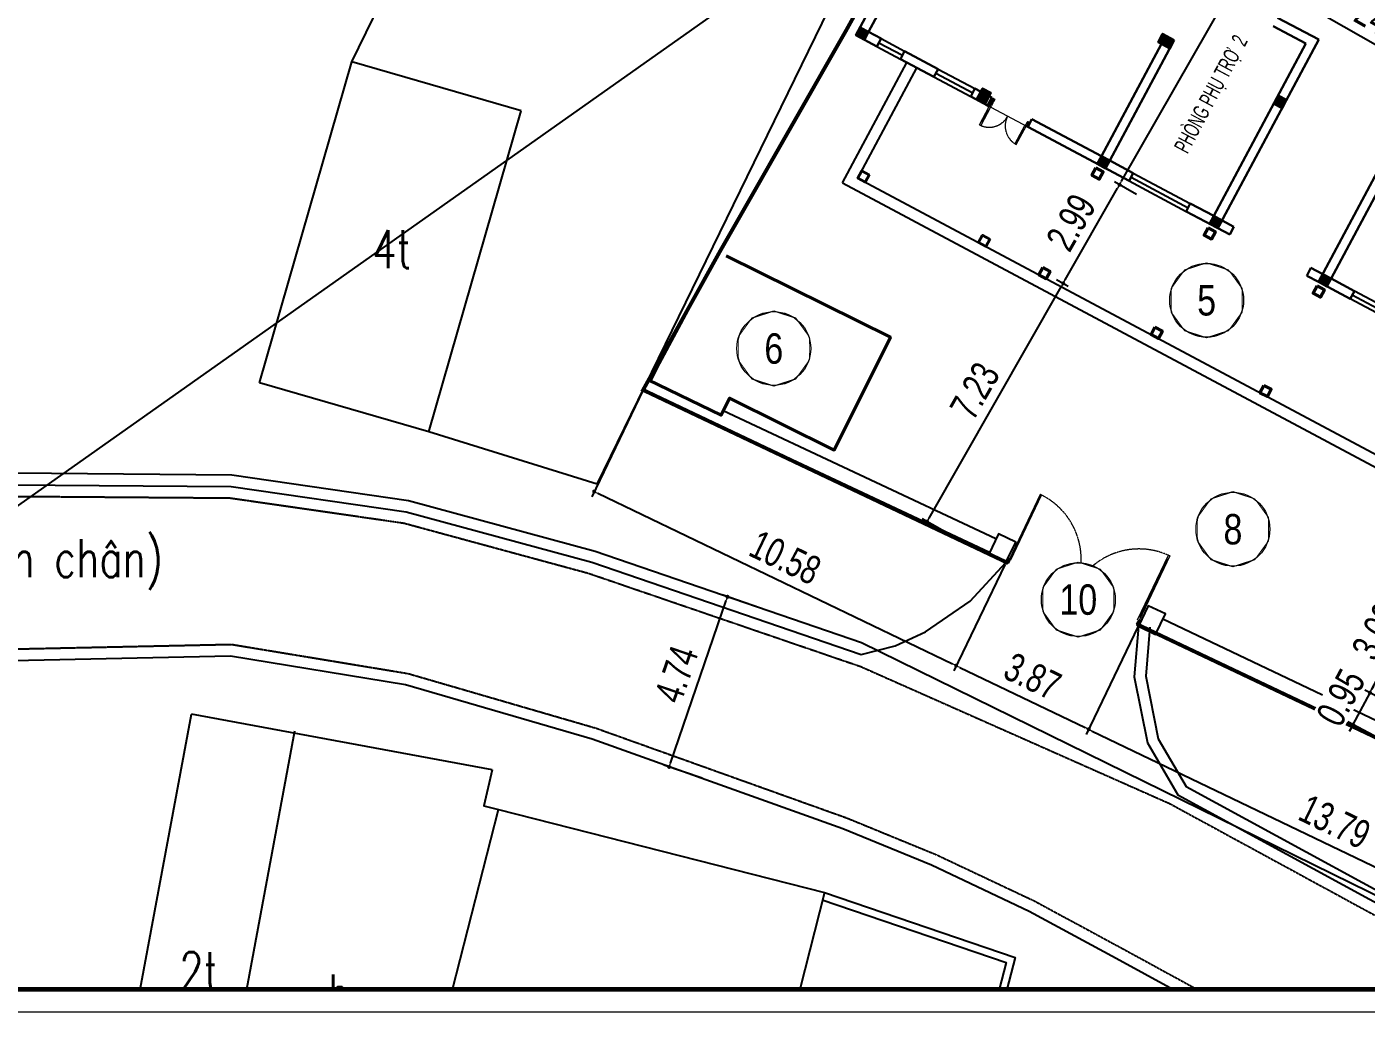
# Model space of a CAD drawing. Header units: millimetres. Extents: x -1055201 to -457681, y -323938 to 182808.
# Drawn here: x -784102 to -748843, y 93708 to 119667 of the extents above; entities that cross this region are included whole.
import ezdxf
from ezdxf.enums import TextEntityAlignment as Align
from ezdxf.xclip import XClip

# ---------------------------------------------------------------- set-up
doc = ezdxf.new("R2010")
doc.units = ezdxf.units.MM
doc.header["$LTSCALE"] = 5
doc.header["$XCLIPFRAME"] = 0
for name, pattern in [('CENTER', [2, 1.25, -0.25, 0.25, -0.25]), ('CENTER2', [28.575, 19.05, -3.175, 3.175, -3.175]), ('DASHED2', [0.375, 0.25, -0.125]), ('HIDDEN', [0.375, 0.25, -0.125]), ('HIDDEN2', [0.1875, 0.125, -0.0625])]:
    doc.linetypes.add(name, pattern=pattern)
doc.layers.get('0').update_dxf_attribs({"linetype": 'CENTER2'})
for name, color, linetype, lineweight in [('03', 252, 'Continuous', 30), ('BICO-4-NET CAT KT', 4, 'Continuous', 35), ('BICO-9-NÉT CỬA', 9, 'Continuous', 25), ('cat1', 30, 'Continuous', 50), ('Khungten_LCDI', 7, 'Continuous', 25), ('LC Dim', 8, 'Continuous', 18), ('LC Hatch', 252, 'Continuous', 9), ('LC ISO', 153, 'Continuous', 13), ('LC Net dam 1', 30, 'Continuous', 30), ('LC Net dam2', 6, 'Continuous', 40), ('LC Net khuat', 4, 'HIDDEN', 13), ('LC Net manh', 9, 'Continuous', 5), ('LC Net thay', 7, 'Continuous', 25), ('LC Text1', 3, 'Continuous', 20), ('LC Text2', 7, 'Continuous', 25), ('truc', 76, 'CENTER', 9)]:
    doc.layers.add(name, color=color, linetype=linetype, lineweight=lineweight)
for name, color, linetype in [('BOVIA', 1, 'Continuous'), ('DIA-VAT', 242, 'Continuous'), ('DUONGnhua', 14, 'Continuous'), ('KYHIEU', 7, 'Continuous'), ('NHA', 2, 'Continuous'), ('TEXT', 42, 'Continuous'), ('Tuongxay', 11, 'Continuous')]:
    doc.layers.add(name, color=color, linetype=linetype)
doc.layers.add('KCS_Plotter', color=11, linetype='Continuous', plot=False)
doc.styles.add('General text 2', font='arial.ttf')
doc.styles.add('HOATBIF', font='hoatbif.shx', dxfattribs={"width": 0.75})
doc.styles.add('Khungten', font='VHAVAN.TTF', dxfattribs={"width": 0.9, "height": 5000})
doc.styles.add('simli', font='vnsimli.shx', dxfattribs={"height": 2})
doc.styles.add('T2', font='VHARIAL.TTF', dxfattribs={"width": 0.8})
doc.styles.add('Title', font='VHBLACK.TTF')
doc.styles.add('VnArialH', font='VHARIAL.TTF')
doc.linetypes.add('FENCELINE2', pattern='A,0.25,-0.1,[132,ltypeshp.shx,S=0.1,R=0,X=-0.1,Y=0],-0.1,1', length=1.45)
doc.linetypes.add('HOT_WATER_SUPPLY', pattern='A,0.5,-0.2,["HW",Standard,S=0.1,R=0,X=-0.1,Y=-0.05],-0.2', length=0.9)
doc.dimstyles.new('Copy of 1-110', dxfattribs={"dimscale": 110, "dimtxt": 2.5, "dimasz": 0.35, "dimexe": 0.5, "dimexo": 0, "dimgap": 0.8, "dimtad": 1, "dimdec": 0, "dimzin": 0, "dimdsep": 46, "dimtxsty": 'HOATBIF', "dimblk1": 'DOT', "dimblk2": 'DOT', "dimsah": 1, "dimcen": -1, "dimdle": 1, "dimclrd": 256, "dimclre": 256, "dimclrt": 4, "dimadec": 3, "dimazin": 2, "dimtfac": 0.333333, "dimtdec": 0, "dimtix": 1, "dimtmove": 2, "dimatfit": 3, "dimldrblk": 'DOT', "dimfxl": 1, "dimtvp": 0.833333, "dimtolj": 1, "dimtzin": 0, "dimarcsym": 0})

# ---------------------------------------------------------------- blocks, each defined once
blk = doc.blocks.new('*U83')
for p, q in [((100, -90), (100, -50)), ((100, -70), (450, -70)), ((450, -90), (450, -50)), ((100, -1110), (100, -1150)), ((100, -1130), (450, -1130)), ((450, -1110), (450, -1150))]:
    blk.add_line(p, q)
for points in [[(0, -50), (0, -90), (550, -90), (550, -50)], [(0, -1150), (0, -1110), (550, -1110), (550, -1150)]]:
    blk.add_lwpolyline(points, close=True)
at = {"linetype": 'HIDDEN2'}
for centre, start, end in [((0, -50), 270, 360), ((0, -1150), 0, 90)]:
    blk.add_arc(centre, 550, start, end, dxfattribs=at)
at = {"layer": '03'}
for points in [[(-110, 0), (-110, -60), (-40, -60), (-40, -50), (0, -50), (0, 0)], [(-110, -1200), (-110, -1140), (-40, -1140), (-40, -1150), (0, -1150), (0, -1200)]]:
    blk.add_lwpolyline(points, close=True, dxfattribs=at)
blk = doc.blocks.new('nhà cải tạo')
at = {"layer": 'LC Hatch'}
for points in [[(250, -250), (15, -250), (15, 0), (250, 0)], [(15, -3850), (15, -3600), (350, -3600), (350, -3850)], [(250, -7450), (15, -7450), (15, -7200), (250, -7200)], [(3850, -7450), (3600, -7450), (3600, -7100), (3850, -7100)], [(250, -10800), (15, -10800), (15, -10550), (250, -10550)], [(3850, -10800), (3600, -10800), (3600, -10550), (3850, -10550)], [(250, -14050), (15, -14050), (15, -13800), (250, -13800)]]:
    blk.add_hatch(color=256, dxfattribs=at).paths.add_polyline_path(points)
h = blk.add_hatch(dxfattribs=at)
h.set_pattern_fill('ANSI37', color=256, scale=10, angle=-90)
h.set_pattern_definition([(315, (-27347.122, -470406.276), (22.4506403, 22.4506403), []), (45, (-27347.122, -470406.276), (-22.4506403, 22.4506403), [])])
h.paths.add_polyline_path([(15, -3925), (15, -4025), (250, -4025), (250, -3925)])
at = {"layer": 'BICO-4-NET CAT KT'}
for points in [[(-3065, -2035), (-3285, -2035), (-3285, -1815), (-3065, -1815)], [(-3065, -5635), (-3285, -5635), (-3285, -5415), (-3065, -5415)]]:
    blk.add_lwpolyline(points, close=True, dxfattribs=at)
at = {"layer": 'BICO-9-NÉT CỬA'}
for p, q in [((15, -625), (15, -1325)), ((125, -625), (125, -1325)), ((250, -625), (250, -1325)), ((15, -2325), (15, -3425)), ((125, -2325), (125, -3425)), ((250, -2325), (250, -3425)), ((15, -8150), (15, -9850)), ((125, -8150), (125, -9850)), ((250, -8150), (250, -9850)), ((15, -16450), (15, -14750)), ((125, -16450), (125, -14750)), ((250, -16450), (250, -14750))]:
    blk.add_line(p, q, dxfattribs=at)
at = {"layer": 'LC ISO'}
blk.add_line((15, -4025), (15, -5125), dxfattribs=at)
at = {"layer": 'LC Net dam 1'}
for p, q in [((7825, 0), (15, 0)), ((15, 0), (15, -625)), ((250, -250), (15, -250)), ((250, -250), (15, -250)), ((7200, -250), (250, -250)), ((250, -250), (250, -625)), ((15, -625), (250, -625)), ((15, -1325), (15, -2325)), ((15, -1325), (250, -1325)), ((250, -1325), (250, -2325)), ((15, -2325), (250, -2325)), ((15, -3425), (15, -3925)), ((15, -3425), (250, -3425)), ((250, -3425), (250, -3925)), ((15, -3850), (15, -3600)), ((15, -3850), (15, -3600)), ((15, -3925), (250, -3925)), ((15, -5125), (15, -8150)), ((15, -5125), (250, -5125)), ((250, -5125), (250, -7200)), ((3600, -7200), (250, -7200)), ((250, -7450), (15, -7450)), ((250, -7450), (15, -7450)), ((3850, -7450), (250, -7450)), ((250, -7450), (250, -8150)), ((3850, -7450), (3600, -7450)), ((3850, -7450), (3600, -7450)), ((15, -8150), (250, -8150)), ((15, -9850), (15, -10800)), ((15, -9850), (250, -9850)), ((250, -9850), (250, -10550)), ((5400, -9575), (5400, -10550)), ((5650, -9575), (5650, -10800)), ((5400, -10550), (250, -10550)), ((5650, -10800), (15, -10800)), ((250, -10800), (15, -10800)), ((250, -10800), (15, -10800)), ((15, -10800), (15, -11150)), ((250, -10800), (250, -11150)), ((250, -11150), (15, -11150)), ((250, -13450), (15, -13450)), ((15, -13800), (15, -13450)), ((250, -13800), (250, -13450)), ((15, -14750), (15, -13800)), ((5650, -13800), (15, -13800)), ((250, -14050), (15, -14050)), ((250, -14050), (15, -14050)), ((250, -14750), (250, -14050)), ((5400, -14050), (250, -14050)), ((15, -14750), (250, -14750))]:
    blk.add_line(p, q, dxfattribs=at)
for points in [[(250, -250), (15, -250), (15, 0), (250, 0)], [(15, -3850), (15, -3600), (350, -3600), (350, -3850)], [(250, -7450), (15, -7450), (15, -7200), (250, -7200)], [(3850, -7450), (3600, -7450), (3600, -7100), (3850, -7100)], [(250, -10800), (15, -10800), (15, -10550), (250, -10550)], [(3850, -10800), (3600, -10800), (3600, -10550), (3850, -10550)], [(250, -14050), (15, -14050), (15, -13800), (250, -13800)]]:
    blk.add_lwpolyline(points, close=True, dxfattribs=at)
at = {"layer": 'LC Net dam2'}
for points in [[(-3065, -7215), (-3285, -7215), (-3285, -7435), (-3065, -7435)], [(-95, -7215), (-315, -7215), (-315, -7435), (-95, -7435)], [(-3065, -10565), (-3285, -10565), (-3285, -10785), (-3065, -10785)], [(-95, -10565), (-315, -10565), (-315, -10785), (-95, -10785)], [(-3065, -13815), (-3285, -13815), (-3285, -14035), (-3065, -14035)], [(-95, -13815), (-315, -13815), (-315, -14035), (-95, -14035)]]:
    blk.add_lwpolyline(points, close=True, dxfattribs=at)
at = {"layer": 'LC Net khuat', "ltscale": 30}
blk.add_lwpolyline([(15, -3925), (15, -4025), (250, -4025), (250, -3925)], close=True, dxfattribs=at)
at = {"layer": 'LC Net thay'}
for p, q in [((-3585, -1515), (-3585, -19185)), ((-3585, -1515), (15, -1515)), ((-3285, -1815), (-3285, -24585)), ((-3285, -1815), (15, -1815))]:
    blk.add_line(p, q, dxfattribs=at)
at = {"layer": 'LC ISO', "ltscale": 2, "rotation": 180}
blk.add_blockref('*U83', (15, -5125), dxfattribs=at)
at = {"layer": 'LC Text2', "style": 'T2', "width": 0.6}
blk.add_text('phßng phô trî  2', height=420.49, dxfattribs=at).set_placement((3049, -9178), align=Align.CENTER)
blk = doc.blocks.new('Nen ht')
at = {"layer": 'BOVIA', "color": 250, "flags": 128}
for points, elevation in [([(7790, -11952), (7682, -13283), (8027, -15024), (8829, -16396), (16742, -20707), (17944, -21012), (18904, -20764), (19402, -20486), (20715, -18436), (36017, 9670), (35779, 10263)], -18), ([(8089, -11976), (7985, -13266), (8312, -14916), (9046, -16173), (16852, -20425), (17944, -20702), (18791, -20483), (19190, -20261), (20456, -18283), (35686, 9690), (35500, 10151)], -2370), ([(-44766, -327), (-45586, -3007), (-45640, -5304), (-45094, -6530), (-44319, -7788), (-42844, -8027), (-39591, -8094), (-16094, -8271), (-11485, -8938), (-6596, -10267), (492, -12698), (1388, -12464), (2190, -12099), (3360, -11287), (4301, -10273)], -41), ([(-52872, -23978), (-51110, -21077), (-48786, -18322), (-46361, -16253), (-42041, -13881), (-38125, -13202), (-16108, -12727), (-11498, -13489), (-6583, -14919), (10, -17281), (2345, -18240), (4919, -19455), (7208, -20693), (9835, -22130), (21622, -28541), (22246, -29449), (21918, -30349), (17809, -36439)], -2370)]:
    blk.add_lwpolyline(points, dxfattribs=dict(at, elevation=elevation))
at = {"layer": 'DIA-VAT', "color": 250, "linetype": 'HOT_WATER_SUPPLY', "elevation": -2370}
blk.add_lwpolyline([(35331, -30625), (24811, -24832), (16852, -20425), (504, -12385), (-6508, -9980), (-11424, -8644), (-16072, -7972), (-42817, -7728), (-43760, -3445)], dxfattribs=at)
at = {"layer": 'DUONGnhua', "color": 250, "linetype": 'DASHED2', "ltscale": 3, "elevation": -2370}
for points in [[(-45129, -487), (-45885, -2958), (-45942, -5364), (-45359, -6670), (-44503, -8062), (-42872, -8327), (-39595, -8394), (-16117, -8571), (-11546, -9232), (-6684, -10554), (481, -13011), (8612, -16620)], [(-53129, -23822), (-51354, -20901), (-48999, -18110), (-46533, -16004), (-42142, -13593), (-38154, -12902), (-16086, -12427), (-11431, -13196), (-6490, -14633), (118, -17001), (2466, -17965), (5054, -19187), (7351, -20429), (9979, -21866), (21828, -28312), (22581, -29406), (27070, -32922), (27070, -32922)], [(8612, -16620), (16631, -20988)]]:
    blk.add_lwpolyline(points, dxfattribs=at)
at = {"layer": 'NHA', "color": 250, "flags": 128}
for points, elevation in [([(-12912, 2913), (-1511, 26292)], -2370), ([(-6455, -8204), (8085, 21612)], 167), ([(9412, 20586), (87, 3725)], 3391), ([(-15347, -5542), (-12912, 2913)], -2370), ([(-8453, 1629), (-12912, 2913)], 7134), ([(-10888, -6826), (-8453, 1629)], 168), ([(-4809, -5028), (-3237, -2102)], -2370), ([(-10888, -6826), (-15347, -5542)], 168), ([(-5045, -5503), (-3195, -6393)], 1806), ([(-3195, -6393), (-3137, -6276)], 1795), ([(-6455, -8204), (-10888, -6826)], 167), ([(-19503, -27013), (-17136, -14263)], -2370), ([(-9216, -15733), (-17136, -14263)], 149), ([(-14422, -14719), (-16797, -27515)], 128), ([(-9216, -15733), (-9436, -16681), (-9052, -16775)], 149), ([(-12022, -28402), (-9052, -16775)], -2370), ([(-9052, -16775), (-468, -18968)], 475), ([(-468, -18968), (-3438, -30594)], 195)]:
    blk.add_lwpolyline(points, dxfattribs=dict(at, elevation=elevation))
at = {"layer": 'Tuongxay', "color": 250}
for points, elevation in [([(35640, 10331), (20259, -17834), (8262, -12123)], -205), ([(35289, 10523), (20089, -17310), (8434, -11762)], -2370), ([(87, 3725), (-3237, -2102)], 3391), ([(-5045, -5503), (-4809, -5028)], 1806), ([(3872, -10011), (-5247, -5727)], -4), ([(4042, -9649), (-3137, -6276)], -2370), ([(-468, -18968), (4546, -20681), (4150, -22232)], 195), ([(-533, -19157), (4307, -20811), (3956, -22182)], -2370)]:
    blk.add_lwpolyline(points, dxfattribs=dict(at, elevation=elevation))
for points, elevation in [([(3851, -10056), (4301, -10273), (4561, -9733), (4111, -9516)], -4), ([(7790, -11952), (8240, -12169), (8501, -11628), (8050, -11411)], -18)]:
    blk.add_lwpolyline(points, close=True, dxfattribs=dict(at, elevation=elevation))
at = {"layer": 'KYHIEU', "color": 250, "lineweight": 0, "style": 'VnArialH', "width": 0.6}
for tag, p in [('DC-02', (-46804, -9650, -10682)), ('2.478', (-46804, -10928, -10682))]:
    blk.add_attdef(tag, text='', height=756, dxfattribs=at).set_placement(p, align=Align.CENTER)
at = {"layer": 'TEXT', "color": 250, "style": 'simli', "width": 0.75}
for s, p in [('4t', (-11860, -2520, -2370)), ('(®\xadêng an ch©n)', (-22194, -10658, -2370)), ('2t', (-16943, -21533, -2370)), ('b', (-13231, -22124, -2370))]:
    blk.add_text(s, height=1000, dxfattribs=at).set_placement(p, align=Align.CENTER)
blk = doc.blocks.new('lcdi fix')
at = {"layer": 'Defpoints', "lineweight": 0}
blk.add_lwpolyline([(-1200, -14850), (-1200, 14850), (40800, 14850), (40800, -14850)], close=True, dxfattribs=at)
at = {"layer": 'Khungten_LCDI', "color": 5, "lineweight": 60}
blk.add_lwpolyline([(0, -14650), (0, 14650), (40600, 14650), (40600, -14650)], close=True, dxfattribs=at)
at = {"color": 7, "style": 'Khungten', "width": 0.8}
for tag, p in [('REVISION', (39499, -10746)), ('NGAYHT', (39546, -11609))]:
    blk.add_attdef(tag, text='', height=200, dxfattribs=at).set_placement(p, align=Align.CENTER)
at = {"layer": 'LC Text1', "style": 'Title', "width": 3.882085}
for tag, p, p2 in [('TENBANVE1', (36913, -8886), (40339, -8886)), ('TENBANVE2', (36913, -9562), (40339, -9562))]:
    blk.add_attdef(tag, text='', height=250, dxfattribs=at).set_placement(p, p2, align=Align.FIT)
at = {"layer": 'LC Text1', "style": 'Title', "width": 0.7}
blk.add_attdef('SOBANVE', text='', height=250, dxfattribs=at).set_placement((39562, -13896), align=Align.CENTER)
blk = doc.blocks.new('*U88')
for p, q in [((100, -90), (100, -50)), ((100, -70), (1786, -70)), ((1786, -90), (1786, -50)), ((100, -3783), (100, -3823)), ((100, -3803), (1786, -3803)), ((1786, -3783), (1786, -3823))]:
    blk.add_line(p, q)
for points in [[(0, -50), (0, -90), (1886, -90), (1886, -50)], [(0, -3823), (0, -3783), (1886, -3783), (1886, -3823)]]:
    blk.add_lwpolyline(points, close=True)
at = {"linetype": 'HIDDEN2'}
for centre, start, end in [((0, -50), 270, 360), ((0, -3823), 0, 90)]:
    blk.add_arc(centre, 1886, start, end, dxfattribs=at)
at = {"layer": '03'}
for points in [[(-110, 0), (-110, -60), (-40, -60), (-40, -50), (0, -50), (0, 0)], [(-110, -3873), (-110, -3813), (-40, -3813), (-40, -3823), (0, -3823), (0, -3873)]]:
    blk.add_lwpolyline(points, close=True, dxfattribs=at)
blk = doc.blocks.new('*U72')
at = {"layer": 'Defpoints'}
blk.add_lwpolyline([(0, 4.25), (-2.5, 3.44), (-4.04, 1.31), (-4.04, -1.31), (-2.5, -3.44), (0, -4.25), (2.5, -3.44), (4.04, -1.31), (4.04, 1.31), (2.5, 3.44)], close=True, dxfattribs=at)
at = {"layer": 'LC Text1', "style": 'General text 2', "width": 0.8, "flags": 8}
blk.add_attdef('SYMBOL', text='', height=3.5, dxfattribs=at).set_placement((0, 0), align=Align.MIDDLE_CENTER)
blk.add_wipeout([(0, 4.25), (-2.5, 3.44), (-4.04, 1.31), (-4.04, -1.31), (-2.5, -3.44), (0, -4.25), (2.5, -3.44), (4.04, -1.31), (4.04, 1.31), (2.5, 3.44)]).dxf.layer = 'LC Net manh'
at = {"layer": 'LC ISO'}
blk.add_circle((0, 0), 4.25, dxfattribs=at)
blk = doc.blocks.new('DOT')
at = {"color": 0, "linetype": 'ByBlock'}
blk.add_line((-0.5, 0), (-1, 0), dxfattribs=at)
at = {"color": 0, "linetype": 'ByBlock', "const_width": 0.5}
blk.add_lwpolyline([(-0.25, 0, 1), (0.25, 0, 1)], format="xyb", close=True, dxfattribs=at)
blk = doc.blocks.new('*D91')
at = {"layer": 'Defpoints', "color": 0, "transparency": 16777216}
for p in [(-767878, 110100, 37), (-758349, 105515, 37), (-759637, 102839)]:
    blk.add_point(p, dxfattribs=at)
at = {"layer": 'LC Dim', "lineweight": -2, "transparency": 16777216}
for p, q in [((-767878, 110100), (-769231, 107288)), ((-769071, 107378), (-759731, 102884)), ((-758349, 105515), (-759702, 102703))]:
    blk.add_line(p, q, dxfattribs=at)
at = {"layer": 'LC Dim', "lineweight": -2, "transparency": 16777216, "xscale": 105, "yscale": 105, "zscale": 105}
for p, rotation in [((-769166, 107424), 154.3052127331237), ((-759637, 102839), 334.3052127331237)]:
    blk.add_blockref('DOT', p, dxfattribs=dict(at, rotation=rotation))
at = {"layer": 'LC Dim', "color": 4, "transparency": 16777216, "insert": (-764135, 105685), "char_height": 750, "attachment_point": 5, "rotation": 334.3052, "style": 'HOATBIF'}
blk.add_mtext('\\A1;10.58', dxfattribs=at)
blk = doc.blocks.new('_Dot')
at = {"color": 0, "linetype": 'ByBlock', "lineweight": -2}
blk.add_line((-0.5, 0), (-1, 0), dxfattribs=at)
at = {"color": 0, "linetype": 'ByBlock', "const_width": 0.5}
blk.add_lwpolyline([(-0.25, 0, 1), (0.25, 0, 1)], format="xyb", close=True, dxfattribs=at)
blk = doc.blocks.new('*D92')
at = {"layer": 'Defpoints', "color": 0, "transparency": 16777216}
for p in [(-758349, 105515, 37), (-754842, 103875, 23), (-756148, 101160)]:
    blk.add_point(p, dxfattribs=at)
at = {"layer": 'LC Dim', "lineweight": -2, "transparency": 16777216}
for p, q in [((-758349, 105515), (-759702, 102703)), ((-754842, 103875), (-756213, 101025)), ((-759542, 102793), (-756243, 101205))]:
    blk.add_line(p, q, dxfattribs=at)
at = {"layer": 'LC Dim', "lineweight": -2, "transparency": 16777216, "xscale": 105, "yscale": 105, "zscale": 105}
for p, rotation in [((-759637, 102839), 154.3052127331237), ((-756148, 101160), 334.3052127331237)]:
    blk.add_blockref('DOT', p, dxfattribs=dict(at, rotation=rotation))
at = {"layer": 'LC Dim', "color": 4, "transparency": 16777216, "insert": (-757626, 102553), "char_height": 750, "attachment_point": 5, "rotation": 334.3052, "style": 'HOATBIF'}
blk.add_mtext('\\A1;3.87', dxfattribs=at)
blk = doc.blocks.new('*D93')
at = {"layer": 'Defpoints', "color": 0, "transparency": 16777216}
for p in [(-754842, 103875, 23), (-742372, 97992, 37), (-743724, 95182)]:
    blk.add_point(p, dxfattribs=at)
at = {"layer": 'LC Dim', "lineweight": -2, "transparency": 16777216}
for p, q in [((-754842, 103875), (-756213, 101025)), ((-756053, 101114), (-743819, 95228)), ((-742372, 97992), (-743789, 95047))]:
    blk.add_line(p, q, dxfattribs=at)
at = {"layer": 'LC Dim', "lineweight": -2, "transparency": 16777216, "xscale": 105, "yscale": 105, "zscale": 105}
for p, rotation in [((-756148, 101160), 154.3052127331237), ((-743724, 95182), 334.3052127331237)]:
    blk.add_blockref('DOT', p, dxfattribs=dict(at, rotation=rotation))
at = {"layer": 'LC Dim', "color": 4, "transparency": 16777216, "insert": (-749670, 98725), "char_height": 750, "attachment_point": 5, "rotation": 334.3052, "style": 'HOATBIF'}
blk.add_mtext('\\A1;13.79', dxfattribs=at)
blk = doc.blocks.new('*D100')
at = {"layer": 'Defpoints', "color": 0, "transparency": 16777216}
for p in [(-756995, 113009), (-756819, 112908), (-759544, 106143, 2366)]:
    blk.add_point(p, dxfattribs=at)
at = {"layer": 'LC Dim', "lineweight": -2, "transparency": 16777216}
for p, q in [((-756995, 113009), (-756689, 112834)), ((-760351, 106726), (-756871, 112817)), ((-759544, 106143), (-760534, 106709))]:
    blk.add_line(p, q, dxfattribs=at)
at = {"layer": 'LC Dim', "lineweight": -2, "transparency": 16777216, "xscale": 105, "yscale": 105, "zscale": 105}
for p, rotation in [((-756819, 112908), 60.25926350818931), ((-760403, 106635), 240.2592635081893)]:
    blk.add_blockref('DOT', p, dxfattribs=dict(at, rotation=rotation))
at = {"layer": 'LC Dim', "color": 4, "transparency": 16777216, "insert": (-759145, 110077), "char_height": 750, "attachment_point": 5, "rotation": 60.2593, "style": 'HOATBIF', "bg_fill": 3, "box_fill_scale": 1.1, "bg_fill_color": 256, "bg_fill_true_color": 13158600, "bg_fill_transparency": 0}
blk.add_mtext('\\A1;7.23', dxfattribs=at)
blk = doc.blocks.new('*D101')
at = {"layer": 'Defpoints', "color": 0, "transparency": 16777216}
for p in [(-755335, 115506), (-754889, 115252), (-756995, 113009)]:
    blk.add_point(p, dxfattribs=at)
at = {"layer": 'LC Dim', "lineweight": -2, "transparency": 16777216}
for p, q in [((-756767, 113000), (-755387, 115415)), ((-754889, 115252), (-755465, 115581)), ((-756995, 113009), (-756689, 112834))]:
    blk.add_line(p, q, dxfattribs=at)
at = {"layer": 'LC Dim', "lineweight": -2, "transparency": 16777216, "xscale": 105, "yscale": 105, "zscale": 105}
for p, rotation in [((-755335, 115506), 60.25926350818931), ((-756819, 112908), 240.2592635081893)]:
    blk.add_blockref('DOT', p, dxfattribs=dict(at, rotation=rotation))
at = {"layer": 'LC Dim', "color": 4, "transparency": 16777216, "insert": (-756611, 114512), "char_height": 750, "attachment_point": 5, "rotation": 60.2593, "style": 'HOATBIF', "bg_fill": 3, "box_fill_scale": 1.1, "bg_fill_color": 256, "bg_fill_true_color": 13158600, "bg_fill_transparency": 0}
blk.add_mtext('\\A1;2.99', dxfattribs=at)
blk = doc.blocks.new('*D102')
at = {"layer": 'Defpoints', "color": 0, "transparency": 16777216}
for p in [(-745774, 132671), (-745588, 132565), (-754889, 115252)]:
    blk.add_point(p, dxfattribs=at)
at = {"layer": 'LC Dim', "lineweight": -2, "transparency": 16777216}
for p, q in [((-745774, 132671), (-745458, 132491)), ((-755283, 115597), (-745640, 132474)), ((-754889, 115252), (-755465, 115581))]:
    blk.add_line(p, q, dxfattribs=at)
at = {"layer": 'LC Dim', "lineweight": -2, "transparency": 16777216, "xscale": 105, "yscale": 105, "zscale": 105}
for p, rotation in [((-745588, 132565), 60.25926350818931), ((-755335, 115506), 240.2592635081893)]:
    blk.add_blockref('DOT', p, dxfattribs=dict(at, rotation=rotation))
at = {"layer": 'LC Dim', "color": 4, "transparency": 16777216, "insert": (-750995, 124341), "char_height": 750, "attachment_point": 5, "rotation": 60.2593, "style": 'HOATBIF', "bg_fill": 3, "box_fill_scale": 1.1, "bg_fill_color": 256, "bg_fill_true_color": 13158600, "bg_fill_transparency": 0}
blk.add_mtext('\\A1;19.65', dxfattribs=at)
blk = doc.blocks.new('*D109')
at = {"layer": 'Defpoints', "color": 0, "transparency": 16777216}
for p in [(-758834, 125891), (-737189, 114200), (-737843, 113055)]:
    blk.add_point(p, dxfattribs=at)
at = {"layer": 'LC Dim', "lineweight": -2, "transparency": 16777216}
for p, q in [((-758834, 125891), (-759272, 125125)), ((-759106, 125203), (-737934, 113107)), ((-737189, 114200), (-737918, 112924))]:
    blk.add_line(p, q, dxfattribs=at)
at = {"layer": 'LC Dim', "lineweight": -2, "transparency": 16777216, "xscale": 105, "yscale": 105, "zscale": 105}
for p, rotation in [((-759197, 125255), 150.2592635081893), ((-737843, 113055), 330.2592635081893)]:
    blk.add_blockref('DOT', p, dxfattribs=dict(at, rotation=rotation))
at = {"layer": 'LC Dim', "color": 4, "transparency": 16777216, "insert": (-748215, 119689), "char_height": 750, "attachment_point": 5, "rotation": 330.2593, "style": 'HOATBIF', "bg_fill": 3, "box_fill_scale": 1.1, "bg_fill_color": 256, "bg_fill_true_color": 13158600, "bg_fill_transparency": 0}
blk.add_mtext('\\A1;24.59', dxfattribs=at)
blk = doc.blocks.new('*D287')
at = {"layer": 'Defpoints', "color": 0, "transparency": 16777216}
for p in [(-747332, 104771), (-746169, 104151, -2329), (-747581, 101504, -2329)]:
    blk.add_point(p, dxfattribs=at)
at = {"layer": 'LC Dim', "lineweight": -2, "transparency": 16777216}
for p, q in [((-746169, 104151), (-747464, 104842)), ((-748695, 102217), (-747381, 104679)), ((-747581, 101504), (-748876, 102195))]:
    blk.add_line(p, q, dxfattribs=at)
at = {"layer": 'LC Dim', "lineweight": -2, "transparency": 16777216, "xscale": 105, "yscale": 105, "zscale": 105}
for p, rotation in [((-747332, 104771), 61.91647519683724), ((-748744, 102125), 241.9164751968372)]:
    blk.add_blockref('DOT', p, dxfattribs=dict(at, rotation=rotation))
at = {"layer": 'LC Dim', "color": 4, "transparency": 16777216, "insert": (-748580, 103738), "char_height": 750, "attachment_point": 5, "rotation": 61.9165, "style": 'HOATBIF', "bg_fill": 3, "box_fill_scale": 1.1, "bg_fill_color": 256, "bg_fill_true_color": 13158600, "bg_fill_transparency": 0}
blk.add_mtext('\\A1;3.00', dxfattribs=at)
blk = doc.blocks.new('*D291')
at = {"layer": 'Defpoints', "color": 0, "transparency": 16777216}
for p in [(-747581, 101504, -2329), (-748371, 100848, -163)]:
    blk.add_point(p, dxfattribs=at)
at = {"layer": 'LC Dim', "lineweight": -2, "transparency": 16777216}
for p, q in [((-748695, 102217), (-748645, 102310)), ((-748744, 102125), (-749192, 101285)), ((-747581, 101504), (-748876, 102195)), ((-748371, 100848), (-749324, 101356)), ((-749241, 101193), (-749291, 101100))]:
    blk.add_line(p, q, dxfattribs=at)
at = {"layer": 'LC Dim', "lineweight": -2, "transparency": 16777216, "xscale": 105, "yscale": 105, "zscale": 105}
for p, rotation in [((-748744, 102125), 241.9164751968372), ((-749192, 101285), 61.91647519683719)]:
    blk.add_blockref('DOT', p, dxfattribs=dict(at, rotation=rotation))
at = {"layer": 'LC Dim', "color": 4, "transparency": 16777216, "insert": (-749510, 101995), "char_height": 750, "attachment_point": 5, "rotation": 61.9165, "style": 'HOATBIF', "bg_fill": 3, "box_fill_scale": 1.1, "bg_fill_color": 256, "bg_fill_true_color": 13158600, "bg_fill_transparency": 0}
blk.add_mtext('\\A1;0.95', dxfattribs=at)
at = {"layer": 'Defpoints', "color": 0, "transparency": 16777216}
blk.add_point((-749192, 101285), dxfattribs=at)
blk = doc.blocks.new('*D299')
at = {"layer": 'Defpoints', "color": 0, "transparency": 16777216}
for p in [(-765656, 104652), (-764787, 104354, -2329), (-766325, 99872, -2329)]:
    blk.add_point(p, dxfattribs=at)
at = {"layer": 'LC Dim', "lineweight": -2, "transparency": 16777216}
for p, q in [((-767159, 100269), (-765690, 104552)), ((-764787, 104354), (-765798, 104700)), ((-766325, 99872), (-767335, 100219))]:
    blk.add_line(p, q, dxfattribs=at)
at = {"layer": 'LC Dim', "lineweight": -2, "transparency": 16777216, "xscale": 105, "yscale": 105, "zscale": 105}
for p, rotation in [((-765656, 104652), 71.06875156158142), ((-767193, 100170), 251.0687515615814)]:
    blk.add_blockref('DOT', p, dxfattribs=dict(at, rotation=rotation))
at = {"layer": 'LC Dim', "color": 4, "transparency": 16777216, "insert": (-767006, 102610), "char_height": 750, "attachment_point": 5, "rotation": 71.0688, "style": 'HOATBIF'}
blk.add_mtext('\\A1;4.74', dxfattribs=at)

msp = doc.modelspace()

# ---------------------------------------------------------------- linework, layer by layer
at = {"layer": 'cat1', "color": 202, "linetype": 'FENCELINE2', "ltscale": 200, "const_width": 100, "elevation": 37.298}
for points in [[(-758270.556, 105539.065), (-767878.294, 110099.837), (-765869.108, 113724.365), (-762544.538, 119551.808), (-748223.689, 145296.604), (-729454.11, 179119.967), (-703563.667, 168549.976), (-724871.238, 130021.952), (-725154.14, 129504.201)], [(-726701.848, 126671.673), (-742372.422, 97992.256), (-754880.292, 103929.714)]]:
    msp.add_lwpolyline(points, dxfattribs=at)
at = {"layer": 'LC Net dam2', "elevation": 20.053}
msp.add_lwpolyline([(-765689.73, 113635.179), (-761369.553, 111487.215), (-762847.308, 108515.023), (-765601.949, 109884.613), (-765826.371, 109433.237), (-767746.709, 110369.676)], dxfattribs=at)

# ---------------------------------------------------------------- block references
at = {"layer": 'LC ISO', "ltscale": 2, "rotation": 64.60641247743432}
msp.add_blockref('*U88', (-758277.587, 105664.167, 37.298), dxfattribs=at)
at = {"layer": 'LC Net thay', "xscale": 3.000000000001631, "yscale": 3.000000000001631, "zscale": 3.000000000001631}
msp.add_blockref('lcdi fix', (-799600.625, 138257.828, -2329), dxfattribs=at)
at = {"layer": 'NHA'}
ref = msp.add_blockref('Nen ht', (-762631.616, 115826.356, 41.497), dxfattribs=at)
XClip(ref).set_block_clipping_path([(-36969.0091810265, -21518.5280143177), (72831.0680443905, 66381.4719856854)])
at = {"layer": 'truc', "rotation": 61.91647995739579}
msp.add_blockref('nhà cải tạo', (-762281.89, 119428.657, -2329), dxfattribs=at)

# ---------------------------------------------------------------- dimensions: what is measured, and where the dimension line sits
at = {"layer": 'LC Dim'}
dim = msp.add_aligned_dim(p1=(-766324.511, 99872.136, -2329), p2=(-764787.34, 104353.866, -2329), distance=917.963, dimstyle='Copy of 1-110', override={"dimscale": 300, "dimdec": 2, "dimlfac": 0.001}, dxfattribs=at)
dim.commit()
dim.dimension.update_dxf_attribs({"geometry": '*D299', "text_midpoint": (-767005.968, 102610.345)})

# ---------------------------------------------------------------- next in the draw order: block references
at = {"layer": 'LC Net manh'}
ref = msp.add_blockref('*U72', (-753044.654, 112461.901, 344.129), dxfattribs=dict(at, xscale=228.7058764209121, yscale=228.7058764209121, zscale=228.7058764209121))
ref.add_attrib('SYMBOL', '5', dxfattribs={"layer": 'LC Text1', "height": 800.471, "style": 'General text 2', "width": 0.8}).set_placement((-753044.654, 112461.901, 344.129), align=Align.MIDDLE_CENTER)
ref = msp.add_blockref('*U72', (-764437.719, 111192.088, 2630.797), dxfattribs=dict(at, xscale=228.7058764209121, yscale=228.7058764209121, zscale=228.7058764209121))
ref.add_attrib('SYMBOL', '6', dxfattribs={"layer": 'LC Text1', "height": 800.471, "style": 'General text 2', "width": 0.8}).set_placement((-764437.719, 111192.088, 2630.797), align=Align.MIDDLE_CENTER)
ref = msp.add_blockref('*U72', (-752351.853, 106431.493), dxfattribs=dict(at, xscale=228.7058764209121, yscale=228.7058764209121, zscale=228.7058764209121))
ref.add_attrib('SYMBOL', '8', dxfattribs={"layer": 'LC Text1', "height": 800.471, "style": 'General text 2', "width": 0.8}).set_placement((-752351.853, 106431.493), align=Align.MIDDLE_CENTER)
ref = msp.add_blockref('*U72', (-756421.921, 104578.223), dxfattribs=dict(at, xscale=228.7058764209121, yscale=228.7058764209121, zscale=228.7058764209121))
ref.add_attrib('SYMBOL', '10', dxfattribs={"layer": 'LC Text1', "height": 800.4706, "style": 'General text 2', "width": 0.8}).set_placement((-756421.921, 104578.223), align=Align.MIDDLE_CENTER)

# ---------------------------------------------------------------- next in the draw order: dimensions: what is measured, and where the dimension line sits
at = {"layer": 'LC Dim'}
dim = msp.add_aligned_dim(p1=(-767878.294, 110099.837, 37.298), p2=(-758348.863, 105514.699, 37.298), distance=-2969.855, dimstyle='Copy of 1-110', override={"dimscale": 300, "dimdec": 2, "dimlfac": 0.001}, dxfattribs=at)
dim.commit()
dim.dimension.update_dxf_attribs({"geometry": '*D91', "text_midpoint": (-764134.589, 105685.27)})
for base, p1, p2, picture, middle in [((-756147.944, 101159.965), (-758348.863, 105514.699, 37.298), (-754841.81, 103874.543, 23.486), '*D92', (-757625.584, 102553.426)), ((-743724.435, 95182.326), (-754841.81, 103874.543, 23.486), (-742372.422, 97992.256, 37.298), '*D93', (-749669.54, 98725.332))]:
    dim = msp.add_linear_dim(base=base, p1=p1, p2=p2, angle=154.3052127, dimstyle='Copy of 1-110', override={"dimscale": 300, "dimdec": 2, "dimlfac": 0.001}, dxfattribs=at)
    dim.commit()
    dim.dimension.update_dxf_attribs({"geometry": picture, "text_midpoint": middle})

# ---------------------------------------------------------------- next in the draw order: dimensions: what is measured, and where the dimension line sits
dim = msp.add_linear_dim(base=(-756818.919, 112908.386, -2329), p1=(-759543.516, 106143.337, 37.298), p2=(-756994.569, 113008.741, -2329), angle=60.2592635, dimstyle='Copy of 1-110', override={"dimscale": 300, "dimdec": 2, "dimlfac": 0.001, "dimtfill": 1}, dxfattribs=at)
dim.commit()
dim.dimension.update_dxf_attribs({"geometry": '*D100', "text_midpoint": (-759145.124, 110076.573, -2329)})

# ---------------------------------------------------------------- next in the draw order: dimensions: what is measured, and where the dimension line sits
dim = msp.add_linear_dim(base=(-755334.693, 115506.218, -2329), p1=(-756994.569, 113008.741, -2329), p2=(-754889.437, 115251.829, -2329), angle=60.2592635, dimstyle='Copy of 1-110', override={"dimscale": 300, "dimdec": 2, "dimlfac": 0.001, "dimtfill": 1}, dxfattribs=at)
dim.commit()
dim.dimension.update_dxf_attribs({"geometry": '*D101', "text_midpoint": (-756610.797, 114512.389, -2329)})

# ---------------------------------------------------------------- next in the draw order: dimensions: what is measured, and where the dimension line sits
dim = msp.add_linear_dim(base=(-745588.182, 132565.477, -2329), p1=(-754889.437, 115251.829, -2329), p2=(-745773.694, 132671.467, -2329), angle=60.2592635, dimstyle='Copy of 1-110', override={"dimscale": 300, "dimdec": 2, "dimlfac": 0.001, "dimtfill": 1}, dxfattribs=at)
dim.commit()
dim.dimension.update_dxf_attribs({"geometry": '*D102', "text_midpoint": (-750995.429, 124340.935, -2329)})

# ---------------------------------------------------------------- next in the draw order: dimensions: what is measured, and where the dimension line sits
dim = msp.add_linear_dim(base=(-737843.295, 113054.7, -2329), p1=(-758833.587, 125891.228, -2329), p2=(-737188.779, 114200.295, -2329), angle=330.2592635, dimstyle='Copy of 1-110', override={"dimscale": 300, "dimdec": 2, "dimlfac": 0.001, "dimtfill": 1}, dxfattribs=at)
dim.commit()
dim.dimension.update_dxf_attribs({"geometry": '*D109', "text_midpoint": (-748215.142, 119688.773, -2329)})

# ---------------------------------------------------------------- next in the draw order: linework, layer by layer
at = {"layer": 'KCS_Plotter'}
msp.add_line((-803200.625, 93707.828), (-677200.628, 182807.828), dxfattribs=at)

# ---------------------------------------------------------------- next in the draw order: dimensions: what is measured, and where the dimension line sits
at = {"layer": 'LC Dim'}
dim = msp.add_aligned_dim(p1=(-747580.899, 101504.084, -2329), p2=(-746168.624, 104150.871, -2329), distance=1318.272, dimstyle='Copy of 1-110', override={"dimscale": 300, "dimdec": 2, "dimlfac": 0.001, "dimtfill": 1}, dxfattribs=at)
dim.commit()
dim.dimension.update_dxf_attribs({"geometry": '*D287', "text_midpoint": (-748580.414, 103737.581)})

# ---------------------------------------------------------------- next in the draw order: dimensions: what is measured, and where the dimension line sits
dim = msp.add_linear_dim(base=(-749191.746, 101285.464), p1=(-747580.899, 101504.084, -2329), p2=(-748371.092, 100847.579, -163.258), angle=241.9164752, dimstyle='Copy of 1-110', override={"dimscale": 300, "dimdec": 2, "dimlfac": 0.001, "dimtfill": 1}, dxfattribs=at)
dim.commit()
dim.dimension.update_dxf_attribs({"geometry": '*D291', "text_midpoint": (-749510.444, 101994.584)})

doc.saveas('drawing.dxf')
